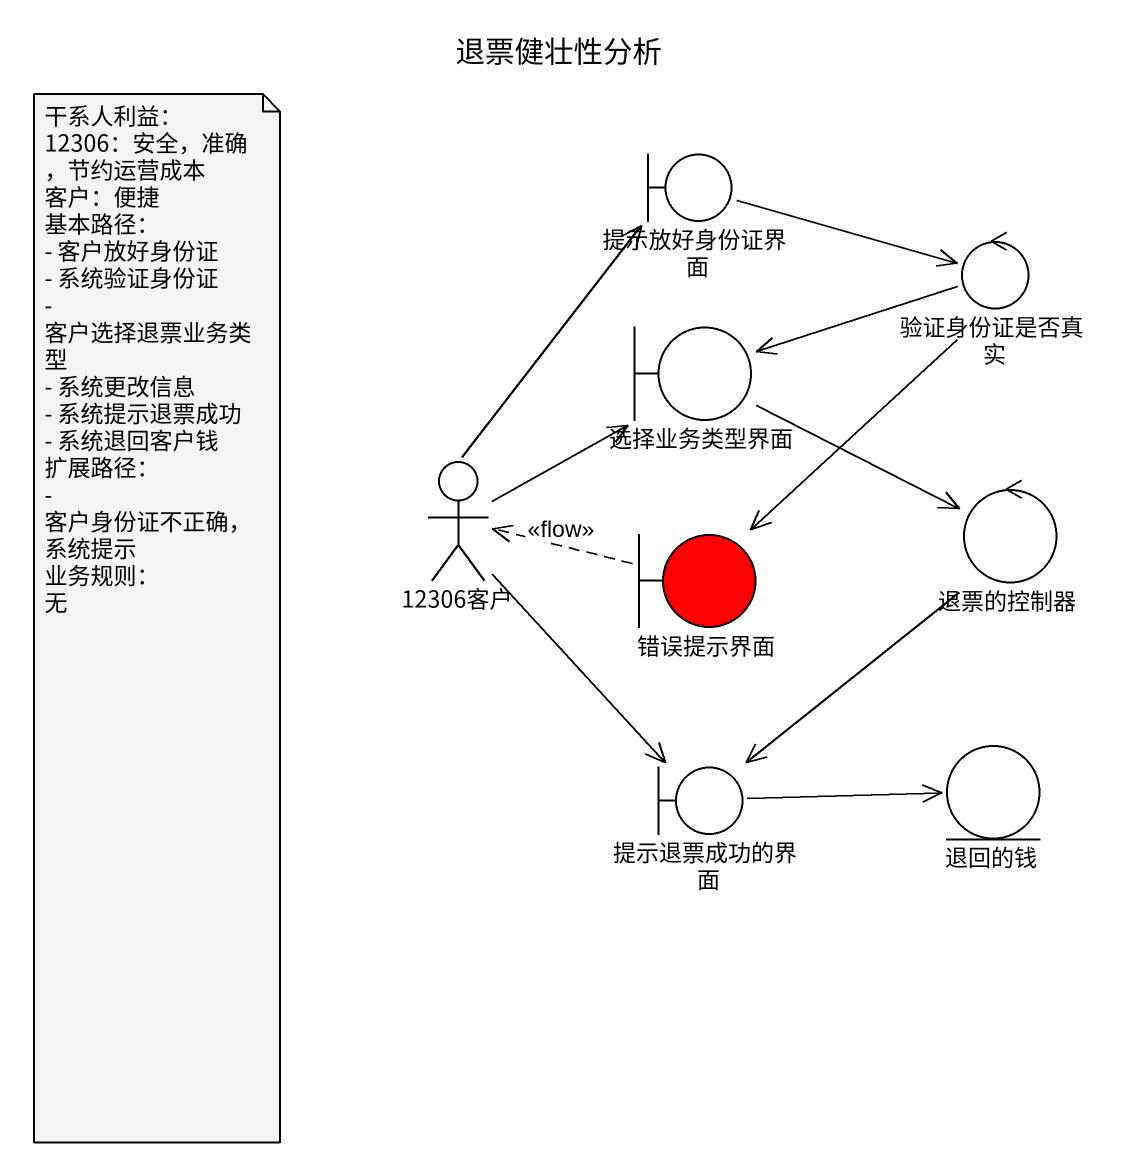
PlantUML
@startuml
title 退票健壮性分析
boundary 提示放好身份证界面
control 验证身份证是否真实
boundary 选择业务类型界面
actor "12306客户" as a12306客户
boundary 错误提示界面 #FF0000
control 退票的控制器
boundary 提示退票成功的界面
entity 退回的钱
提示放好身份证界面 -right-> 验证身份证是否真实
验证身份证是否真实 -left-> 选择业务类型界面
验证身份证是否真实 --> 错误提示界面
选择业务类型界面 -right-> 退票的控制器
a12306客户 -up-> 提示放好身份证界面
a12306客户 -up-> 选择业务类型界面
a12306客户 --> 提示退票成功的界面
错误提示界面 .left.> a12306客户 : <<flow>>
退票的控制器 --> 提示退票成功的界面
提示退票成功的界面 -right-> 退回的钱
note as N1
  干系人利益：
  12306：安全，准确，节约运营成本
  客户：便捷
  基本路径：
  - 客户放好身份证
  - 系统验证身份证
  - 客户选择退票业务类型
  - 系统更改信息
  - 系统提示退票成功
  - 系统退回客户钱
  扩展路径：
  - 客户身份证不正确，系统提示
  业务规则：
  无
end note
@enduml
